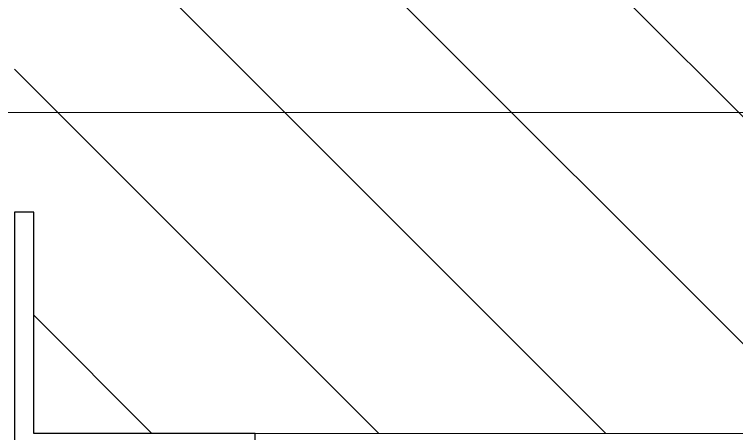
# Model space of a CAD drawing. Header units: millimetres. Extents: x -17017 to 628417, y -109036 to 199237.
# Drawn here: x 336770.7 to 336995.7, y -88782.4 to -88651.8 of the extents above; entities that cross this region are included whole.
import ezdxf

# ---------------------------------------------------------------- set-up
doc = ezdxf.new("R2010")
doc.units = ezdxf.units.MM
doc.linetypes.add('50_200_ШТРИХ_1Т_ш5_п1_п1_', pattern=[700, 500, -100, 0, -100])
for name, color, linetype, lineweight in [('A-GENM-____-MCUT', 7, 'Continuous', 25), ('A-GENM-____-OTLN-1', 7, 'Continuous', 25), ('A-WALL-____-MCUT-3', 7, 'Continuous', 9), ('A-WALL-____-PATT-1', 7, 'Continuous', 9), ('S-GRID-____-OTLN-1', 7, '50_200_ШТРИХ_1Т_ш5_п1_п1_', 9), ('стяжа', 7, 'Continuous', 30)]:
    doc.layers.add(name, color=color, linetype=linetype, lineweight=lineweight)

# ---------------------------------------------------------------- blocks, each defined once
blk = doc.blocks.new('Фахверк_СКБ_Уголок - 250_2700-27497298-АР1_План отверстий 3 этажа в осях 1-64_А-ГГ')
at = {"layer": 'A-GENM-____-MCUT'}
for p, q in [((131, -6), (125, -6)), ((125, -6), (125, -81)), ((131, -75), (131, -6)), ((200, -75), (131, -75)), ((200, -81), (200, -75))]:
    blk.add_line(p, q, dxfattribs=at)
blk = doc.blocks.new('3эт')
at = {"layer": 'S-GRID-____-OTLN-1', "color": 251, "ltscale": 0.6, "true_color": 0x636466}
blk.add_line((387845.11, -88682.41), (279101.94, -88682.41), dxfattribs=at)

msp = doc.modelspace()

# ---------------------------------------------------------------- hatches: boundary and pattern name
at = {"layer": 'A-WALL-____-PATT-1'}
h = msp.add_hatch(dxfattribs=at)
h.set_pattern_fill('FP_6', color=256, style=0, pattern_type=2)
h.set_pattern_definition([(135, (283770.707, -86863.456), (-35.35534, -35.35534), [])])
h.paths.add_polyline_path([(336780.96, -88782.41), (337120.71, -88782.41), (337120.71, -88532.41), (336776.71, -88532.41), (336776.71, -88601.41), (336770.71, -88601.41), (336770.71, -88713.41), (336776.71, -88713.41), (336776.71, -88782.41)], flags=0)
h.paths.add_polyline_path([(334895.71, -88782.41), (334964.71, -88782.41), (334964.71, -88713.41), (334970.71, -88713.41), (334970.71, -88601.41), (334964.71, -88601.41), (334964.71, -88532.41), (334620.71, -88532.41), (334620.71, -88782.41)], flags=0)

# ---------------------------------------------------------------- linework, layer by layer
at = {"layer": 'A-WALL-____-MCUT-3'}
msp.add_line((336845.71, -88782.41), (337120.71, -88782.41), dxfattribs=at)

# ---------------------------------------------------------------- block references
at = {"layer": 'A-GENM-____-OTLN-1'}
msp.add_blockref('Фахверк_СКБ_Уголок - 250_2700-27497298-АР1_План отверстий 3 этажа в осях 1-64_А-ГГ', (336645.71, -88707.41), dxfattribs=at)
at = {"layer": 'стяжа'}
msp.add_blockref('3эт', (0, 0), dxfattribs=at)

doc.saveas('drawing.dxf')
